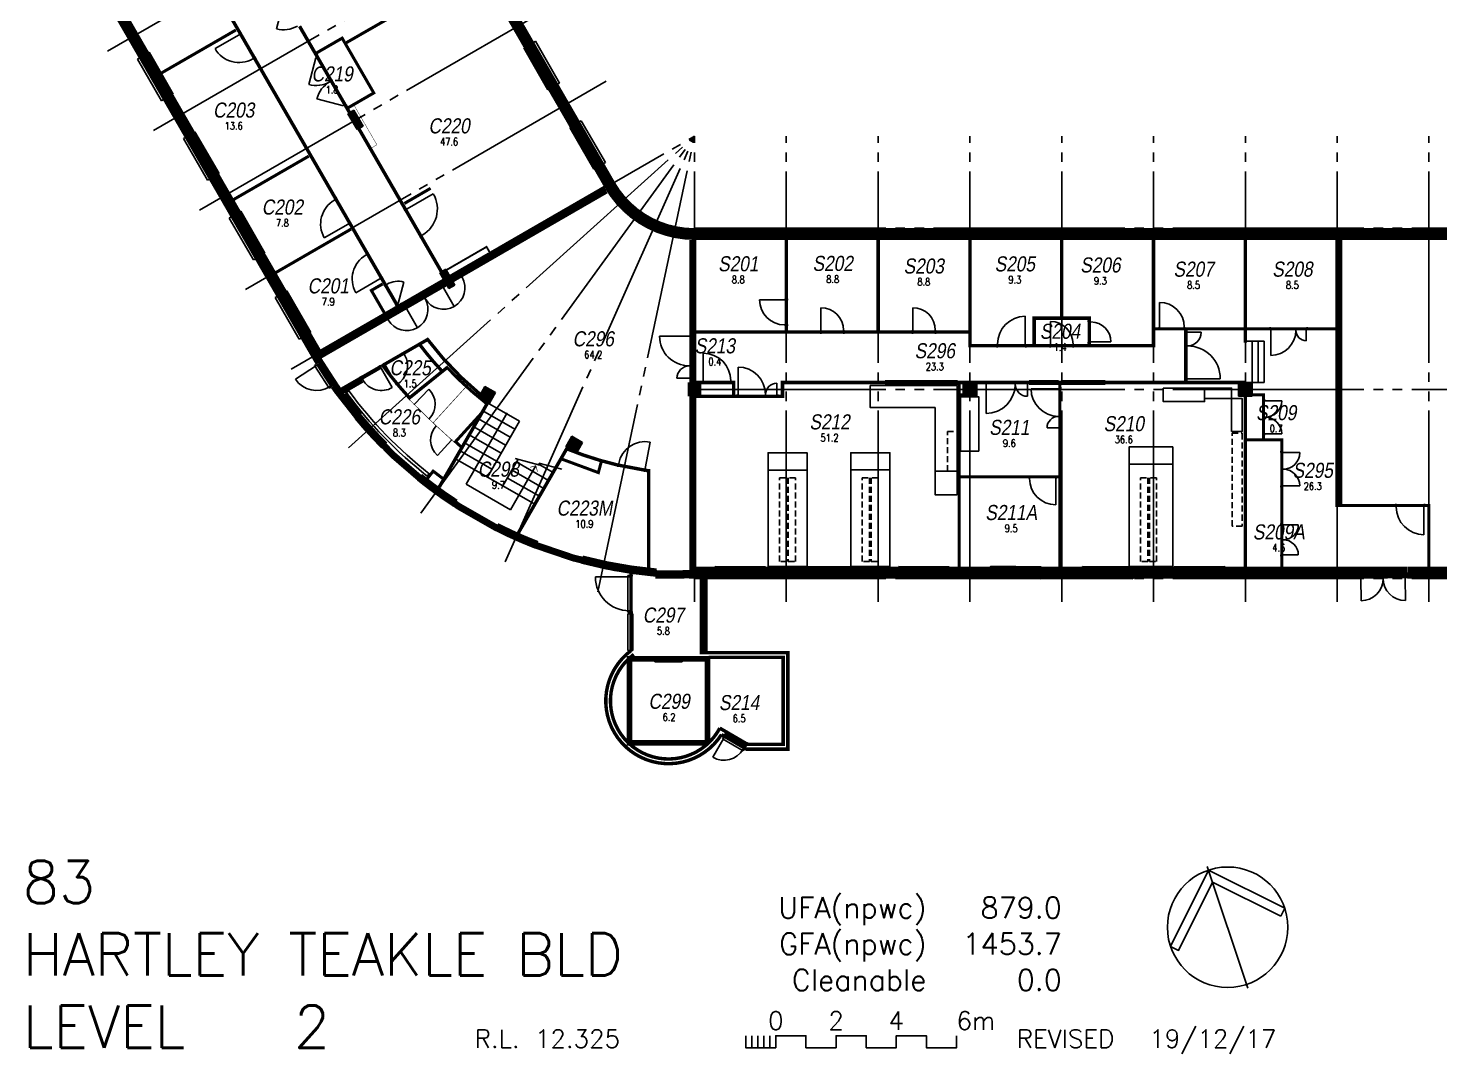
# Model space of a CAD drawing. Extents: x 22790 to 123356, y 400 to 114212.
# Drawn here: x 34180 to 81042, y 400 to 34445 of the extents above; entities that cross this region are included whole.
import ezdxf
from ezdxf.enums import TextEntityAlignment as Align

# ---------------------------------------------------------------- set-up
doc = ezdxf.new("R2010")
doc.units = 0
doc.header["$LTSCALE"] = 50
doc.header["$PDMODE"] = 1
for name, pattern in [('4PHAN', [158.75, 127, -6.35, 6.35, -6.35, 6.35, -6.35]), ('Dash', [6, 4, -2]), ('INVISIBLE', [999999, 0, -999999])]:
    doc.linetypes.add(name, pattern=pattern)
doc.layers.get('0').update_dxf_attribs({"linetype": 'CONTINUOUS'})
for name, color, linetype in [('ANNTEXT_02', 7, 'CONTINUOUS'), ('ED_02', 7, 'CONTINUOUS'), ('EW_02', 7, 'CONTINUOUS'), ('FT_02', 8, 'CONTINUOUS'), ('GRIDLINE_02', 15, '4PHAN'), ('HEADER_02', 7, 'INVISIBLE'), ('ND_02', 7, 'CONTINUOUS'), ('NS_02', 7, 'CONTINUOUS'), ('NW_02', 7, 'CONTINUOUS'), ('RI_02', 7, 'CONTINUOUS'), ('SC_02', 7, 'CONTINUOUS'), ('UF_02', 7, 'CONTINUOUS'), ('WALL_02', 7, 'CONTINUOUS'), ('WW_02', 7, 'CONTINUOUS')]:
    doc.layers.add(name, color=color, linetype=linetype)
doc.styles.add('SIMPLEX', font='ARIALN.TTF', dxfattribs={"oblique": 10})
doc.styles.get("Standard").update_dxf_attribs({"font": 'simplex'})

# ---------------------------------------------------------------- blocks, each defined once
blk = doc.blocks.new('DR1H90')
blk.add_line((-0.46, 0), (-0.46, 0.92))
blk.add_arc((-0.46, 0), 0.92, 0, 90)
at = {"flags": 1}
blk.add_attdef('SILLHT', text='', height=0.1, dxfattribs=at).set_placement((0, 0), align=Align.MIDDLE)
blk = doc.blocks.new('DRFRAME')
for p, q in [((-0.5, -0.5), (-0.5, 0.5)), ((0.5, -0.5), (0.5, 0.5))]:
    blk.add_line(p, q)
at = {"flags": 1}
blk.add_attdef('SILLHT', text='', height=0.1, dxfattribs=at).set_placement((0, 0), align=Align.MIDDLE)
blk = doc.blocks.new('SPL')
for p, q in [((1, 0.5), (0, 0.5)), ((1, -0.5), (1, 0.5)), ((0, -0.5), (1, -0.5))]:
    blk.add_line(p, q)
blk = doc.blocks.new('WNOF')
blk.add_line((-0.5, 0), (0.5, 0))
at = {"flags": 1}
blk.add_attdef('SILLHT', text='', height=0.1, dxfattribs=at).set_placement((0, 0), align=Align.MIDDLE)
blk = doc.blocks.new('WNFRAME')
for p, q in [((-0.5, -0.5), (-0.5, 0.5)), ((0.5, -0.5), (0.5, 0.5))]:
    blk.add_line(p, q)
at = {"flags": 1}
blk.add_attdef('SILLHT', text='', height=0.1, dxfattribs=at).set_placement((0, 0), align=Align.MIDDLE)
blk = doc.blocks.new('RM_SPAM')
for p in [(0, 2.5), (0, 0)]:
    blk.add_point(p)
at = {"style": 'SIMPLEX', "oblique": 10}
blk.add_attdef('RM_NUM', text='', height=2.5, dxfattribs=at).set_placement((0, 0), align=Align.CENTER)
at = {"flags": 1}
for tag, p, width in [('SITENO', (-15, 0), 0.8), ('IN_OU_CODE', (-15, -2), 0.8), ('RM_CO_CODE', (-15, -4), 0.8), ('RM_TY_CODE', (-15, -6), 0.7), ('RM_FU_CODE', (-15, -8), 0.8), ('OCC/USE', (-15, -10), 0.8)]:
    blk.add_attdef(tag, p, '', height=1.25, dxfattribs=dict(at, width=width))
at = {"width": 0.8, "flags": 1}
for tag, p in [('BL_NUM', (15, 0)), ('LEVEL', (15, -2)), ('%S/L', (15, -4)), ('STUDCAP', (15, -6))]:
    blk.add_attdef(tag, text='', height=1.25, dxfattribs=at).set_placement(p, align=Align.RIGHT)
at = {"width": 0.8}
for tag, p in [('RM_AREA', (0, -2)), ('USE', (-0.24, -4.05)), ('USE2', (-0.24, -6.05))]:
    blk.add_attdef(tag, text='', height=1.25, dxfattribs=at).set_placement(p, align=Align.CENTER)
at = {"width": 0.8, "flags": 1}
blk.add_attdef('SERVS', text='', height=1.25, dxfattribs=at).set_placement((0, -8), align=Align.CENTER)
blk = doc.blocks.new('DR2U90')
for p, q in [((-0.46, 0), (-0.46, 0.65)), ((0.46, 0), (0.46, 0.27))]:
    blk.add_line(p, q)
for centre, radius, start, end in [((-0.46, 0), 0.65, 0, 90), ((0.46, 0), 0.27, 90, 180)]:
    blk.add_arc(centre, radius, start, end)
at = {"flags": 1}
blk.add_attdef('SILLHT', text='', height=0.1, dxfattribs=at).set_placement((0, 0), align=Align.MIDDLE)
blk = doc.blocks.new('DR1H45')
blk.add_line((-0.46, 0), (0.191, 0.651))
blk.add_arc((-0.46, 0), 0.92, 0, 44.9996)
at = {"flags": 1}
blk.add_attdef('SILLHT', text='', height=0.1, dxfattribs=at).set_placement((0, 0), align=Align.MIDDLE)
blk = doc.blocks.new('DR2H45')
for p, q in [((-0.46, 0), (-0.135, 0.325)), ((0.46, 0), (0.135, 0.325))]:
    blk.add_line(p, q)
for centre, start, end in [((-0.46, 0), 359.9998, 44.9996), ((0.46, 0), 135.0004, 180.0002)]:
    blk.add_arc(centre, 0.46, start, end)
at = {"flags": 1}
blk.add_attdef('SILLHT', text='', height=0.1, dxfattribs=at).set_placement((0, 0), align=Align.MIDDLE)
blk = doc.blocks.new('DR2H90')
for p, q in [((-0.46, 0), (-0.46, 0.46)), ((0.46, 0), (0.46, 0.46))]:
    blk.add_line(p, q)
for centre, start, end in [((-0.46, 0), 359.9998, 89.9998), ((0.46, 0), 90.0002, 180.0002)]:
    blk.add_arc(centre, 0.46, start, end)
at = {"flags": 1}
blk.add_attdef('SILLHT', text='', height=0.1, dxfattribs=at).set_placement((0, 0), align=Align.MIDDLE)
blk = doc.blocks.new('C-S')
for p, q in [((0.5, 0.5), (-0.5, 0.5)), ((-0.5, 0.5), (-0.5, -0.5)), ((0.5, -0.5), (0.5, 0.5)), ((-0.5, -0.5), (0.5, -0.5))]:
    blk.add_line(p, q)
at = {"const_width": 1}
blk.add_lwpolyline([(-0.5, 0), (0.5, 0)], dxfattribs=at)
blk = doc.blocks.new('ABTITLE')
for p, q in [((291, 3), (291, 5)), ((292, 3), (292, 5)), ((293, 3), (293, 5)), ((294, 3), (294, 5))]:
    blk.add_line(p, q)
blk.add_lwpolyline([(290, 5), (290, 3), (295, 3), (295, 5), (300, 5), (300, 3), (305, 3), (305, 5), (310, 5), (310, 3), (315, 3), (315, 5), (320, 5), (320, 3), (325, 3), (325, 5)])
blk.add_point((370, 23))
at = {"color": 2}
for s, p in [('UFA(npwc)', (320, 24.5)), ('GFA(npwc)', (320, 18.5)), ('Cleanable', (320, 12.5))]:
    blk.add_text(s, height=3.5, dxfattribs=at).set_placement(p, align=Align.RIGHT)
at = {"color": 4}
blk.add_text('LEVEL', height=7, dxfattribs=at).set_placement((170, 3))
at = {"color": 2}
for s, p in [('0', (295, 6)), ('2', (305, 6)), ('4', (315, 6))]:
    blk.add_text(s, height=3, dxfattribs=at).set_placement(p, align=Align.CENTER)
for s, p in [('6m', (325, 6)), ('R.L.', (245, 3)), ('REVISED', (335, 3))]:
    blk.add_text(s, height=3, dxfattribs=at).set_placement(p)
at = {"color": 4}
for tag, p in [('BLDNO', (170, 27)), ('BUILDING', (170, 15)), ('LEVEL', (215, 3))]:
    blk.add_attdef(tag, p, '', height=7, dxfattribs=at)
at = {"color": 2}
for tag, p in [('UFA', (342.49, 24.5)), ('GFA', (342.49, 18.5)), ('CFA', (342.49, 12.5))]:
    blk.add_attdef(tag, text='', height=3.5, dxfattribs=at).set_placement(p, align=Align.RIGHT)
for tag, p in [('RL', (255, 3)), ('REVDATE', (357, 3))]:
    blk.add_attdef(tag, p, '', height=3, dxfattribs=at)
blk = doc.blocks.new('N-PT')
at = {"color": 1}
blk.add_lwpolyline([(8.94, -1.06), (0, 7.88), (-8.94, -1.06), (-10, 0), (0, 10), (10, 0)], close=True, dxfattribs=at)
blk.add_lwpolyline([(0, 10.64), (0, -10.64)])
blk.add_circle((0, 0), 10)
blk = doc.blocks.new('TXTARR2')
blk.add_line((-1, 0), (0, 0))
at = {"const_width": 0.1}
blk.add_lwpolyline([(-0.71, 0.71), (0, 0), (-0.71, -0.71)], dxfattribs=at)

msp = doc.modelspace()

# ---------------------------------------------------------------- linework, layer by layer
at = {"layer": 'ANNTEXT_02', "color": 0}
for p, q in [((48719, 19308), (50081, 21680)), ((50934, 19748), (50194, 18460)), ((50194, 18460), (48719, 19308))]:
    msp.add_line(p, q, dxfattribs=at)
at = {"layer": 'EW_02'}
for points, const_width in [([(50080, 35142), (50804, 33888)], 394), ([(37298, 34802), (38022, 33548)], 394), ([(38822, 32162), (39546, 30908)], 394), ([(51604, 32502), (52328, 31249)], 394), ([(53128, 29863), (53490, 29236)], 394), ([(40346, 29522), (41070, 28268)], 394), ([(56300, 27613), (81408, 27613)], 394), ([(77693, 27613), (77693, 18552)], 229), ([(41870, 26883), (42594, 25629)], 394), ([(43394, 24243), (43756, 23616)], 394), ([(54192, 16279), (54192, 16359)], 114), ([(56300, 16374), (56986, 16374)], 394), ([(56603, 13656), (56603, 16374)], 270), ([(58662, 16374), (60034, 16374)], 394), ([(61710, 16374), (63082, 16374)], 394), ([(64758, 16374), (66130, 16374)], 394), ([(67806, 16374), (69178, 16374)], 394), ([(70854, 16374), (72226, 16374)], 394), ([(73902, 16374), (78360, 16374)], 394), ([(79960, 16374), (81408, 16374)], 394), ([(54192, 15006), (54192, 15056)], 114)]:
    msp.add_lwpolyline(points, dxfattribs=dict(at, const_width=const_width))
for points, const_width in [([(53490, 29236, 0.267949), (56300, 27613, 0.267949)], 394), ([(43707, 23588, 0.004713), (43846, 23351, 0.004713)], 279), ([(44334, 22595, 0.003824), (44462, 22413)], 279), ([(44441, 22399, 0.219397), (55031, 16347)], 229), ([(45112, 21569, 0.022703), (46000, 20593)], 279), ([(47168, 19542, 0.025344), (48360, 18676, 0.025344)], 279), ([(49720, 17891, 0.025344), (51066, 17291, 0.025344)], 279), ([(52560, 16806, 0.043292), (55036, 16372, 0.065121)], 279), ([(55931, 16321, 0.003396), (56128, 16318, 0.065121)], 279), ([(55931, 16296, 0.003393), (56128, 16292, 0.267949)], 229), ([(56127, 16318, 0.002968), (56300, 16317, 0.065121)], 279), ([(56127, 16292, 0.002963), (56300, 16291, 0.267949)], 229)]:
    msp.add_lwpolyline(points, format="xyb", dxfattribs=dict(at, const_width=const_width))
for points in [[(57280, 10947, 114, 114, 0), (57195, 10997, 114, 114, -1.201253), (54192, 13783, 114, 114, 0)], [(57971, 10544, 114, 114, 0), (58024, 10513, 114, 114, 0), (59399, 10513, 114, 114, 0), (59399, 13713, 114, 114, 0), (56468, 13713, 114, 114, 0)]]:
    msp.add_lwpolyline(points, format="xyseb", dxfattribs=at)
at = {"layer": 'FT_02'}
msp.add_line((64285, 19739), (65017, 19739), dxfattribs=at)
for points in [[(62135, 22584), (65017, 22584), (65017, 18957), (64285, 18957), (64285, 21852), (62135, 21852)], [(71863, 22499), (73233, 22499), (73233, 22049), (71863, 22049)], [(73233, 22149), (74133, 22149), (74133, 22499), (73233, 22499)], [(65135, 20410), (65735, 20410), (65735, 22209), (65135, 22209)], [(74133, 22149), (74483, 22149), (74483, 21059), (74133, 21059)], [(58740, 19775), (60040, 19775), (60040, 20350), (58740, 20350)], [(61485, 19780), (62785, 19780), (62785, 20355), (61485, 20355)], [(72176, 19970), (70726, 19970), (70726, 20545), (72176, 20545)], [(58740, 19775), (60040, 19775), (60040, 16571), (58740, 16571)], [(61485, 19780), (62785, 19780), (62785, 16571), (61485, 16571)], [(72176, 19970), (70726, 19970), (70726, 16571), (72176, 16571)]]:
    msp.add_lwpolyline(points, close=True, dxfattribs=at)
at = {"layer": 'FT_02', "linetype": 'Dash'}
for points in [[(65017, 19741), (64699, 19741), (64699, 21060), (65017, 21060)], [(74147, 20997), (74483, 20997), (74483, 17917), (74147, 17917)], [(59125, 19525), (59365, 19525), (59365, 16737), (59125, 16737)], [(59415, 16737), (59655, 16737), (59655, 19525), (59415, 19525)], [(61870, 19525), (62110, 19525), (62110, 16737), (61870, 16737)], [(62160, 16737), (62400, 16737), (62400, 19525), (62160, 19525)], [(71111, 19525), (71351, 19525), (71351, 16737), (71111, 16737)], [(71401, 16737), (71641, 16737), (71641, 19525), (71401, 19525)]]:
    msp.add_lwpolyline(points, close=True, dxfattribs=at)
at = {"layer": 'GRIDLINE_02'}
for p, q in [((36817, 33688), (48796, 40604)), ((38341, 31048), (50320, 37964)), ((39865, 28408), (51844, 35325)), ((41389, 25769), (53368, 32685)), ((42913, 23129), (56300, 30858)), ((44812, 20515), (56300, 30858)), ((47214, 18352), (56300, 30858)), ((50013, 16736), (56300, 30858)), ((53086, 15738), (56300, 30858)), ((56300, 15400), (56300, 30858)), ((59348, 15400), (59348, 30858)), ((62396, 15400), (62396, 30858)), ((65444, 15400), (65444, 30858)), ((68492, 15400), (68492, 30858)), ((71540, 15400), (71540, 30858)), ((74588, 15400), (74588, 30858)), ((77636, 15400), (77636, 30858)), ((80684, 15400), (80684, 30858)), ((56300, 27810), (121596, 27810)), ((56300, 22457), (121596, 22457)), ((56300, 16177), (121596, 16177))]:
    msp.add_line(p, q, dxfattribs=at)
at = {"layer": 'HEADER_02'}
for points, const_width, elevation in [([(41708, 33424), (41208, 34290)], 114, 2100), ([(38822, 32162), (38022, 33548)], 394, 2134), ([(51604, 32502), (50804, 33888)], 394, 2134), ([(43739, 33560), (44741, 31829)], 114, 2100), ([(53128, 29863), (52328, 31249)], 394, 2134), ([(40346, 29522), (39546, 30908)], 394, 2134), ([(44876, 27937), (44376, 28804)], 114, 2100), ([(41870, 26883), (41070, 28268)], 394, 2134), ([(46689, 28456), (47234, 27512)], 114, 2100), ([(45926, 26119), (45426, 26985)], 114, 2100), ([(43394, 24243), (42594, 25629)], 394, 2134), ([(46426, 25253), (46026, 25946)], 114, 2100), ([(46621, 25204), (47955, 25974)], 279, 2134), ([(59348, 25462), (59348, 24562)], 114, 2100), ([(56243, 24286), (56243, 22762)], 229, 2100), ([(60466, 24362), (61278, 24362)], 114, 2100), ([(63514, 24362), (64326, 24362)], 114, 2100), ([(69406, 24002), (69406, 24722)], 114, 2134), ([(72597, 24467), (71697, 24467)], 100, 2100), ([(72612, 24417), (72612, 22743)], 114, 2100), ([(75383, 24467), (76663, 24467)], 100, 2100), ([(67320, 23905), (66320, 23905)], 114, 2100), ([(68086, 23905), (68898, 23905)], 114, 2100), ([(44334, 22595), (43846, 23351)], 279, 2100), ([(46676, 23672), (45989, 23276)], 110, 2159), ([(45224, 22821), (45899, 23210)], 135, 2159), ([(56550, 22686), (57543, 22686)], 114, 2100), ([(62635, 22686), (65035, 22686)], 114, 1800), ([(65920, 22686), (67413, 22686)], 114, 2125), ([(68383, 22686), (67413, 22686)], 114, 2100), ([(68433, 21127), (68433, 22527)], 100, 2100), ([(69933, 22686), (68483, 22686)], 114, 1800), ([(45219, 21655), (44714, 22301)], 100, 2159), ([(57690, 22229), (59090, 22229)], 114, 2100), ([(75195, 20929), (75195, 22129)], 100, 2100), ([(46972, 21981), (47506, 21455)], 20, 2159), ([(47702, 21269), (48256, 20763)], 20, 2159), ([(75795, 19207), (75795, 20404)], 100, 2100), ([(54690, 19767), (53737, 19948)], 114, 2100), ([(68333, 19548), (67383, 19548)], 100, 2100), ([(80558, 18602), (79558, 18602)], 100, 2100), ([(75795, 18007), (75795, 16918)], 100, 2100), ([(55931, 16314), (55031, 16314)], 279, 2100), ([(58662, 16373), (56986, 16375)], 394, 2743), ([(61710, 16372), (60034, 16375)], 394, 2743), ([(64758, 16373), (63082, 16375)], 394, 2743), ([(67806, 16363), (66130, 16385)], 394, 2743), ([(70854, 16364), (69178, 16384)], 394, 2743), ([(73902, 16376), (72226, 16371)], 394, 2743), ([(78360, 16370), (79960, 16378)], 394, 2134), ([(54192, 13783), (54192, 16279)], 114, 2700), ([(55886, 13508), (54986, 13508)], 190, 2100), ([(57320, 11014), (58011, 10611)], 270, 2100)]:
    msp.add_lwpolyline(points, dxfattribs=dict(at, const_width=const_width, elevation=elevation))
for points, const_width in [([(38822, 32162), (38022, 33548)], 394), ([(51604, 32502), (50804, 33888)], 394), ([(53128, 29863), (52328, 31249)], 394), ([(40346, 29522), (39546, 30908)], 394), ([(41870, 26883), (41070, 28268)], 394), ([(43394, 24243), (42594, 25629)], 394), ([(62635, 22686), (65035, 22686)], 114), ([(69933, 22686), (68483, 22686)], 114), ([(45219, 21655), (44714, 22301)], 100), ([(58662, 16373), (56986, 16375)], 394), ([(61710, 16372), (60034, 16375)], 394), ([(64758, 16373), (63082, 16375)], 394), ([(67806, 16363), (66130, 16385)], 394), ([(70854, 16364), (69178, 16384)], 394), ([(73902, 16376), (72226, 16371)], 394)]:
    msp.add_lwpolyline(points, dxfattribs=dict(at, const_width=const_width))
at = {"layer": 'ND_02'}
for centre, start, end in [((47971, 25822), 299.9996, 29.9996), ((46744, 25114), 210.0004, 300.0004)]:
    msp.add_arc(centre, 708, start, end, dxfattribs=at)
at = {"layer": 'NS_02', "const_width": 20}
for points in [[(47628, 21350), (48690, 22515)], [(46972, 21981), (46843, 22107)], [(47702, 21269), (47506, 21455)], [(48301, 20723), (48256, 20763)]]:
    msp.add_lwpolyline(points, dxfattribs=at)
at = {"layer": 'NW_02'}
for points, const_width in [([(37504, 40706), (41208, 34290)], 114), ([(44746, 33968), (49091, 36461)], 100), ([(41073, 34385), (38304, 32787)], 100), ([(43739, 33560), (43188, 34512)], 114), ([(43714, 33603), (44602, 34116), (45652, 32297), (44766, 31785)], 100), ([(41708, 33424), (44376, 28804)], 114), ([(44851, 31639), (44741, 31829)], 114), ([(45590, 30479), (45756, 30575), (45009, 31868)], 13), ([(45156, 31111), (46689, 28456)], 114), ([(40949, 28730), (43494, 30199)], 100), ([(46668, 28628), (47538, 29131)], 100), ([(53348, 29088), (47955, 25974)], 279), ([(42349, 26305), (44894, 27775)], 100), ([(44876, 27937), (45426, 26985)], 114), ([(59348, 27613), (59348, 25462)], 114), ([(62396, 27613), (62396, 24362)], 114), ([(68492, 27613), (68492, 24819)], 114), ([(71540, 27613), (71540, 23848)], 114), ([(74588, 27613), (74588, 24007)], 114), ([(47234, 27512), (48051, 26096)], 114), ([(47971, 26365), (49396, 27188), (49491, 27023)], 63), ([(56243, 27417), (56243, 24286)], 229), ([(45997, 25005), (45572, 25741), (45944, 25956)], 100), ([(45926, 26119), (46026, 25946)], 114), ([(46621, 25204), (43856, 23608)], 279), ([(46426, 25253), (46467, 25181)], 114), ([(67578, 23962), (67578, 24819), (69406, 24819), (69406, 24722)], 114), ([(56243, 24362), (60466, 24362)], 114), ([(59348, 24562), (59348, 24362)], 114), ([(61278, 24362), (63514, 24362)], 114), ([(64326, 24362), (65444, 24362)], 114), ([(71597, 24467), (71697, 24467)], 100), ([(72597, 24467), (74531, 24467)], 100), ([(74645, 24467), (75383, 24467)], 100), ([(76663, 24467), (77579, 24467)], 100), ([(46676, 23672), (47480, 24136)], 110), ([(68898, 23905), (71540, 23905)], 114), ([(69406, 24002), (69406, 23905)], 114), ([(48123, 23210), (46794, 22138)], 110), ([(45247, 22780), (44484, 22340)], 230), ([(56243, 22762), (56243, 16406)], 229), ([(56300, 22686), (56550, 22686)], 114), ([(57600, 22286), (57600, 22743)], 114), ([(59090, 22229), (59220, 22229), (59220, 22686), (62635, 22686)], 114), ([(65035, 22686), (65920, 22686)], 114), ([(65085, 16571), (65085, 22629)], 100), ([(68383, 22686), (68483, 22686)], 114), ([(68433, 22527), (68433, 22629)], 100), ([(69933, 22686), (74588, 22686)], 114), ([(74588, 22686), (74588, 16183)], 114), ([(47826, 19214), (49442, 22028)], 114), ([(56357, 22229), (57690, 22229)], 114), ([(65215, 22279), (65135, 22279)], 100), ([(74817, 22279), (75195, 22279), (75195, 22129)], 100), ([(48543, 20556), (48365, 20719), (49217, 21654)], 100), ([(68433, 16571), (68433, 21127)], 100), ([(74645, 20779), (75795, 20779), (75795, 20404)], 100), ([(75195, 20929), (75195, 20828)], 100), ([(50455, 17696), (52075, 20516)], 114), ([(51912, 20135), (53108, 19693), (53217, 20098)], 100), ([(47975, 19474), (47623, 19742), (47439, 19504)], 100), ([(54776, 19810), (54776, 16397)], 114), ([(67383, 19548), (65135, 19548)], 100), ([(68383, 19548), (68333, 19548)], 100), ([(75795, 19207), (75795, 18007)], 100), ([(79558, 18602), (77807, 18602)], 100), ([(80684, 16573), (80684, 18602), (80558, 18602)], 100), ([(75795, 16918), (75795, 16569)], 100), ([(56731, 10718), (54141, 10718), (54141, 13508), (54986, 13508)], 190), ([(55886, 13508), (56731, 13508), (56731, 10718)], 190), ([(58050, 10678), (58066, 10669), (59243, 10669), (59243, 13557), (56770, 13557)], 114)]:
    msp.add_lwpolyline(points, dxfattribs=dict(at, const_width=const_width))
for points in [[(65444, 27613, 114, 114, 0), (65444, 23905, 114, 114, 0), (66320, 23905, 114, 114, 0)], [(67320, 23905, 114, 114, 0), (68086, 23905, 0, 0, 0)], [(57359, 11082, 114, 114, 0), (57139, 11210, 114, 114, -1.25001), (54285, 13658, 114, 114, 0)], [(58050, 10678, 114, 114, 0), (58066, 10669, 114, 114, 0), (59243, 10669, 114, 114, 0), (59243, 13557, 114, 114, 0), (56770, 13557, 114, 114, 0)]]:
    msp.add_lwpolyline(points, format="xyseb", dxfattribs=at)
for points, const_width in [([(47168, 23955, 0.024671), (47892, 23089, 0.023302)], 110), ([(47409, 24150, 0.058389), (49201, 22277, 0.056721)], 110), ([(46837, 22172, -0.028202), (45917, 23291)], 110), ([(48122, 23143, 0.037633), (49371, 22005, 0.037633)], 100), ([(52057, 20485, 0.039143), (53737, 19948, 0.039143)], 114), ([(54690, 19767, 0.001917), (54776, 19755)], 114)]:
    msp.add_lwpolyline(points, format="xyb", dxfattribs=dict(at, const_width=const_width))
msp.add_lwpolyline([(47492, 19653, -0.067592), (44822, 22408), (44742, 22349, 0.067592), (47430, 19575)], format="xyb", close=True, dxfattribs=at)
at = {"layer": 'SC_02'}
for p, q in [((74645, 24056), (75217, 24056)), ((74817, 22686), (74817, 24056)), ((75017, 22686), (75017, 24056)), ((75217, 24056), (75217, 22686)), ((75217, 22686), (74588, 22686))]:
    msp.add_line(p, q, dxfattribs=at)
at = {"layer": 'UF_02'}
for p, q in [((49277, 21740), (50334, 21133)), ((49428, 22004), (50486, 21397)), ((48973, 21211), (50030, 20604)), ((49125, 21476), (50182, 20868)), ((50486, 21397), (49423, 19547)), ((48669, 20683), (49727, 20075)), ((48821, 20947), (49878, 20340)), ((48366, 20154), (49423, 19547)), ((48517, 20418), (49575, 19811)), ((50351, 20164), (51167, 19945)), ((50451, 20137), (49941, 19249)), ((50245, 19778), (51302, 19170)), ((50397, 20042), (51454, 19435)), ((51134, 20007), (51167, 19945)), ((51134, 20007), (51892, 19803)), ((51162, 19954), (51606, 19699)), ((49423, 19547), (49941, 19249)), ((49941, 19249), (50998, 18642)), ((50093, 19513), (51150, 18906)), ((54986, 13413), (55886, 13413))]:
    msp.add_line(p, q, dxfattribs=at)
at = {"layer": 'WALL_02'}
msp.add_line((56186, 24419), (56186, 24305), dxfattribs=at)

# ---------------------------------------------------------------- block references
at = {"layer": 'ANNTEXT_02', "color": 0, "xscale": 200, "yscale": 200, "zscale": 200, "rotation": 60.12741743025659}
msp.add_blockref('TXTARR2', (51033, 19922), dxfattribs=at)
at = {"layer": 'ANNTEXT_02', "xscale": 200, "yscale": 200, "zscale": 200, "rotation": 18.50999999999999}
msp.add_blockref('N-PT', (74000, 4600), dxfattribs=at)
at = {"layer": 'ANNTEXT_02', "xscale": 200, "yscale": 200, "zscale": 200}
msp.add_blockref('ABTITLE', (0, 0), dxfattribs=at).add_auto_attribs({'BLDNO': '83', 'BUILDING': 'HARTLEY TEAKLE BLD', 'LEVEL': '2', 'RL': '12.325', 'UFA': '879.0', 'GFA': '1453.7', 'CFA': '0.0', 'REVDATE': '19/12/17'})
at = {"layer": 'ED_02'}
for name, p, xscale, yscale, zscale, rotation in [('DR1H90', (43973, 22898), -899.9999999999966, 899.9999999999966, 2075, 122.8512533890578), ('SPL', (43973, 22898), 50.00000000000001, 899.9999999999966, 50.00000000000001, 212.8534586054585), ('DRFRAME', (44090, 22973), 849.9999999999966, 279.4, 2075, 122.853459), ('DR1H90', (54135, 15667), -1222.898957625464, 1222.898957625464, 2700, 90), ('SPL', (54135, 15667), 50, -1222.898957625464, 1222.898957625464, 180), ('DRFRAME', (54192, 15667), 1222.898957625464, 114, 2700, 270), ('DR2H90', (79161, 16177), 1600.199879664963, 1600.199879664963, 2133.599839553284, 180.2773129999999), ('DR1H90', (57597, 10696), -800, 800, 2100, 149.736997), ('SPL', (57597, 10696), 50, -800, 800, 239.7369972697269), ('DRFRAME', (57665, 10813), 800, 270, 2100, 329.736997)]:
    msp.add_blockref(name, p, dxfattribs=dict(at, xscale=xscale, yscale=yscale, zscale=zscale, rotation=rotation))
at = {"layer": 'ED_02', "xscale": 900, "yscale": 279.3999999999999, "zscale": 2100}
msp.add_blockref('DRFRAME', (55481, 16314), dxfattribs=at)
at = {"layer": 'ND_02'}
for name, p, xscale, yscale, zscale, rotation in [('DR1H45', (42889, 34917), -999.9999999999999, 1000, 2075, 120.053113), ('DR1H90', (41409, 33829), -999.9999999999999, 1000, 2075, 120), ('DRFRAME', (41458, 33857), 950.0000000000001, 114.2999914046402, 2075, 300.0000000000001), ('DR2H45', (44191, 32666), 2000.1, 2000.1, 2075, 120.053113), ('DRFRAME', (44240, 32694), 1950.1, 114.2999914046402, 2075, 120.053113), ('DR1H90', (44577, 28342), 1000.1, 1000.1, 2075, 120), ('DRFRAME', (44626, 28370), 950.1, 114.2999914046402, 2075, 300.0000000000001), ('DR1H90', (47011, 28012), 1090.010703127456, 1090.010703127456, 2075, 300.000524), ('DRFRAME', (46961, 27984), 1040.010703127456, 114.2999914046402, 2075, 300.000524), ('DR1H90', (45627, 26523), 999.9999999999999, 999.9999999999999, 2075, 120), ('DRFRAME', (45676, 26552), 950.0000000000001, 114.2999914046402, 2075, 300.0000000000001), ('DRFRAME', (46226, 25599), 750, 114.2999914046402, 2075, 300.0000000000001), ('DR1H45', (46276, 25628), -800.0000000000001, 800, 2075, 300.0000000000001), ('DRFRAME', (47288, 25589), 1540, 279.399978989121, 2133.999999999999, 29.99999999999999), ('DR2H90', (47358, 25468), 1540, 1540, 2133.999999999999, 210), ('DR1H90', (59291, 25012), -900, 900, 2075, 90), ('DRFRAME', (59348, 25012), 850, 114.2999914046401, 2075, 90), ('DR1H90', (60872, 24419), 812.7947297393114, 812.7947297393114, 2075, 359.9999990000001), ('DR1H90', (63920, 24419), 812.7399706599248, 812.7399706599248, 2075, 359.9999990000001), ('DRFRAME', (60872, 24362), 762.7947297393114, 114.2999914046402, 2075, 359.9999990000001), ('DRFRAME', (63920, 24362), 762.7399706599249, 114.2999914046402, 2075, 359.9999990000001), ('DR1H90', (68492, 23962), 812.7961978914682, 812.7961978914682, 2075, 359.9999990000001), ('DRFRAME', (69406, 24362), 720, 114, 2133.999999999999, 90), ('DR1H90', (69463, 24362), -720, 720, 2133.999999999999, 270), ('DRFRAME', (72612, 23580), 1623.599641843568, 114.2999914046402, 2075, 270), ('DRFRAME', (76023, 24467), 1230, 100, 2075, 180), ('DR2U90', (76023, 24417), -1280, 1280, 2075, 180), ('DR2U90', (56129, 23524), -1523.976563187221, 1523.976563187221, 2075, 90), ('DRFRAME', (56243, 23524), 1473.976563187221, 228.5999828092804, 2075, 270), ('DRFRAME', (66820, 23905), 950, 114.2999914046402, 2075, 180), ('DRFRAME', (68492, 23905), 762.7961978914684, 114.2999914046402, 2075, 359.9999990000001), ('DR2U90', (72669, 23580), -1673.599641843568, 1673.599641843568, 2075, 270), ('DRFRAME', (46332, 23474), 742.4999999999999, 110, 2133.6, 29.95309899999999), ('DR1H90', (46360, 23426), -792.4999999999999, 792.4999999999999, 2133.6, 209.953099), ('DRFRAME', (45562, 23015), 729.9999999999999, 135, 2133.6, 209.953097), ('DR1H90', (45595, 22957), 779.9999999999999, 779.9999999999999, 2133.6, 209.953097), ('DRFRAME', (66666, 22686, 25), -1442.699765419092, 114.2999914046402, 2075, 180), ('DR2U90', (66666, 22629, 25), -1492.699765419092, 1492.699765419092, 2075, 180), ('DRFRAME', (68433, 21827), -1349.999999999974, 100, 2075, 270), ('DR1H90', (47246, 21725), 750.1669331467959, 750.1669331467959, 2133.6, 315.477236334599), ('DR2U90', (68383, 21827), -1399.999999999974, 1399.999999999974, 2075, 90), ('DRFRAME', (75195, 21529), 1150, 100, 2075, 270), ('DR2H90', (75245, 21529), -1200, 1200, 2075, 270), ('DRFRAME', (47239, 21718), 700.1669331467959, 20, 2133.6, 315.477237), ('DR1H90', (47973, 21008), 749.8294054235116, 749.8294054235116, 2133.6, 137.632082), ('DRFRAME', (47979, 21016), 699.8294054235116, 20, 2133.6, 317.632082), ('DR1H90', (54224, 19914), -970.3284576761142, 970.3284576761143, 2075, 349.233044), ('DRFRAME', (75795, 19805), 1146.299999999999, 100, 2075, 270), ('DR2H90', (75845, 19805), 1196.299999999999, 1196.299999999999, 2075, 270), ('DRFRAME', (54214, 19857), 920.3284576761142, 114.2999914046402, 2075, 169.233044), ('DRFRAME', (67858, 19548), 899.9999999999707, 100, 2075, 180), ('DR1H90', (67858, 19498), 949.9999999999707, 949.9999999999707, 2075, 180), ('DR1H90', (80058, 18552), 1000, 1000, 2075, 180), ('DRFRAME', (75795, 17463), 1039.2, 100, 2075, 90), ('DR2H90', (75845, 17463), 1089.2, 1089.2, 2075, 270)]:
    msp.add_blockref(name, p, dxfattribs=dict(at, xscale=xscale, yscale=yscale, zscale=zscale, rotation=rotation))
for name, p, xscale, yscale, zscale in [('DR1H90', (72147, 24517), 900, 900, 2075), ('DR1H90', (66820, 23962), -1000, 1000, 2075), ('DRFRAME', (72147, 24467), 850, 100, 2075), ('DR1H90', (57046, 22743), 992.849999999984, 992.849999999984, 2075), ('DR2U90', (58390, 22286), 1400, 1400, 2075), ('DRFRAME', (57046, 22686), 942.849999999984, 114.2999914046402, 2075), ('DRFRAME', (58390, 22229), 1350, 114.2999914046402, 2075), ('DRFRAME', (80058, 18602), 950, 100, 2075), ('DRFRAME', (55436, 13508), 900, 190, 2100)]:
    msp.add_blockref(name, p, dxfattribs=dict(at, xscale=xscale, yscale=yscale, zscale=zscale))
at = {"layer": 'NW_02', "zscale": 3111.499766015206}
for p, xscale, yscale, rotation in [((45047, 31400), -228.5999828092804, 609.599954158081, 210), ((48095, 26121), -228.5999828092804, 609.599954158081, 210), ((49417, 22277), 406.3999694387209, 406.3999694387209, 330.1274180000001), ((56300, 22457), 457.1999656185609, 342.8999742139206, 270), ((65444, 22457), 457.1999656185609, 457.1999656185609, 270), ((74588, 22457), 457.1999656185609, 457.1999656185609, 270), ((52303, 20620), 406.3999694387209, 406.3999694387209, 330.1274180000001)]:
    msp.add_blockref('C-S', p, dxfattribs=dict(at, xscale=xscale, yscale=yscale, rotation=rotation))
at = {"layer": 'RI_02', "xscale": 200, "yscale": 200, "zscale": 200}
for p, values in [((44269, 32678), {'RM_NUM': 'C219', 'RM_AREA': '1.8'}), ((41001, 31478), {'RM_NUM': 'C203', 'RM_AREA': '13.6'}), ((48152, 30954), {'RM_NUM': 'C220', 'RM_AREA': '47.6'}), ((42617, 28258), {'RM_NUM': 'C202', 'RM_AREA': '7.8'}), ((57753, 26376), {'RM_NUM': 'S201', 'RM_AREA': '8.8'}), ((60888, 26388), {'RM_NUM': 'S202', 'RM_AREA': '8.8'}), ((63911, 26301), {'RM_NUM': 'S203', 'RM_AREA': '8.8'}), ((66934, 26372), {'RM_NUM': 'S205', 'RM_AREA': '9.3'}), ((69775, 26336), {'RM_NUM': 'S206', 'RM_AREA': '9.3'}), ((72869, 26197), {'RM_NUM': 'S207', 'RM_AREA': '8.5'}), ((76150, 26197), {'RM_NUM': 'S208', 'RM_AREA': '8.5'}), ((44141, 25642), {'RM_NUM': 'C201', 'RM_AREA': '7.9'}), ((52938, 23885), {'RM_NUM': 'C296', 'RM_AREA': '64.2'}), ((68437, 24135), {'RM_NUM': 'S204', 'RM_AREA': '1.4'}), ((56976, 23652), {'RM_NUM': 'S213', 'RM_AREA': '0.4'}), ((64277, 23488), {'RM_NUM': 'S296', 'RM_AREA': '23.3'}), ((46860, 22923), {'RM_NUM': 'C225', 'RM_AREA': '1.5'}), ((46501, 21294), {'RM_NUM': 'C226', 'RM_AREA': '8.3'}), ((60784, 21127), {'RM_NUM': 'S212', 'RM_AREA': '51.2'}), ((70552, 21067), {'RM_NUM': 'S210', 'RM_AREA': '36.6'}), ((75611, 21433), {'RM_NUM': 'S209', 'RM_AREA': '0.7'}), ((66752, 20945), {'RM_NUM': 'S211', 'RM_AREA': '9.6'}), ((49790, 19558), {'RM_NUM': 'C298', 'RM_AREA': '9.7'}), ((76825, 19518), {'RM_NUM': 'S295', 'RM_AREA': '26.3'}), ((52645, 18264), {'RM_NUM': 'C223M', 'RM_AREA': '10.9'}), ((66813, 18118), {'RM_NUM': 'S211A', 'RM_AREA': '9.5'}), ((75697, 17474), {'RM_NUM': 'S209A', 'RM_AREA': '4.6'}), ((55267, 14713), {'RM_NUM': 'C297', 'RM_AREA': '5.8'}), ((55456, 11851), {'RM_NUM': 'C299', 'RM_AREA': '6.2'}), ((57781, 11808), {'RM_NUM': 'S214', 'RM_AREA': '6.5'})]:
    msp.add_blockref('RM_SPAM', p, dxfattribs=at).add_auto_attribs(values)
at = {"layer": 'WW_02'}
for name, p, xscale, yscale, zscale, rotation in [('WNFRAME', (51204, 33195, 457), -1600.2, 393.6999999999999, 1676.4, 300.0000000000001), ('SPL', (51077, 33122, 457), 50.00000000000001, -1600.2, -1600.2, 210), ('WNOF', (51204, 33195, 457), -1600.2, 393.6999999999999, 1676.4, 120), ('SPL', (51374, 33294, 457), 50.8, -1600.2, 1600.2, 29.99999999999999), ('SPL', (38252, 32756, 457), 50.8, 1600.2, 1600.2, 210), ('WNFRAME', (38422, 32855, 457), 1600.2, 393.6999999999999, 1676.4, 120), ('WNOF', (38422, 32855, 457), 1600.2, 393.6999999999999, 1676.4, 300.0000000000001), ('SPL', (38549, 32928, 457), 50, 1600.2, 1600.2, 29.99999999999999), ('WNFRAME', (39946, 30215, 457), 1600.2, 393.6999999999999, 1676.4, 120), ('SPL', (40073, 30289, 457), 50, 1600.2, 1600.2, 29.99999999999999), ('WNFRAME', (52728, 30556, 457), -1600.2, 393.6999999999999, 1676.4, 300.0000000000001), ('SPL', (52601, 30482, 457), 50.00000000000001, -1600.2, -1600.2, 210), ('WNOF', (52728, 30556, 457), -1600.2, 393.6999999999999, 1676.4, 120), ('SPL', (52898, 30654, 457), 50.8, -1600.2, 1600.2, 29.99999999999999), ('SPL', (39776, 30117, 457), 50.8, 1600.2, 1600.2, 210), ('WNOF', (39946, 30215, 457), 1600.2, 393.6999999999999, 1676.4, 300.0000000000001), ('SPL', (41300, 27477, 457), 50.8, 1600.2, 1600.2, 210), ('WNFRAME', (41470, 27576, 457), 1600.2, 393.6999999999999, 1676.4, 120), ('WNOF', (41470, 27576, 457), 1600.2, 393.6999999999999, 1676.4, 300.0000000000001), ('SPL', (41597, 27649, 457), 50, 1600.2, 1600.2, 29.99999999999999), ('SPL', (42824, 24837, 457), 50.8, 1600.2, 1600.2, 210), ('WNFRAME', (42994, 24936, 457), 1600.2, 393.6999999999999, 1676.4, 120), ('WNOF', (42994, 24936, 457), 1600.2, 393.6999999999999, 1676.4, 300.0000000000001), ('SPL', (43121, 25009, 457), 50, 1600.2, 1600.2, 29.99999999999999), ('SPL', (63835, 22693, 1775), 50, 2400, 50, 90), ('WNOF', (63835, 22686, 1400), 2400, 2400, 400, 180), ('SPL', (63835, 22679, 1400), 50, 2400, 50, 270), ('SPL', (67898, 22693, 2075), 50, 969.9999999999857, 50, 90), ('WNOF', (67898, 22686), 969.9999999999857, 969.9999999999857, 2100, 180), ('SPL', (67898, 22679), 50, 969.9999999999857, 50, 270), ('WNFRAME', (67898, 22686), 919.9999999999857, 114.2999914046402, 2075, 180), ('SPL', (69208, 22693, 1775), 50, 1449.999999999985, 50, 90), ('WNOF', (69208, 22686, 1400), 1449.999999999985, 1449.999999999985, 400, 180), ('SPL', (69208, 22679, 1400), 50, 1449.999999999985, 50, 270), ('WNFRAME', (69208, 22686, 1400), 1399.999999999985, 114.2999914046402, 375, 180), ('SPL', (44967, 21978, 959), 50, 819.9999999999999, 50, 217.9674979999999), ('WNFRAME', (44967, 21978, 959), 770, 100, 1175, 127.967498), ('SPL', (44967, 21978, 959), 50, 819.9999999999999, 50, 37.96749799999999), ('WNOF', (44967, 21978, 959), 819.9999999999999, 819.9999999999999, 1200, 127.967498), ('WNFRAME', (57824, 16374, 1067), 1676.399873934722, 393.6999703937607, 1676.399873934722, 179.937138), ('SPL', (57824, 16521, 1067), 50, 1676.399873934723, 1676.399873934723, 89.937138), ('WNFRAME', (60872, 16374, 1067), 1676.399873934722, 393.6999703937607, 1676.399873934722, 179.904109), ('SPL', (60872, 16521, 1067), 50, 1676.399873934723, 1676.399873934723, 89.90410899999999), ('WNFRAME', (63920, 16374, 1067), 1676.399873934722, 393.6999703937607, 1676.399873934722, 179.908274), ('SPL', (63920, 16521, 1067), 50.00000000000001, 1676.399873934723, 1676.399873934723, 89.908274), ('WNFRAME', (66968, 16374, 1067), 1676.399873934722, 393.6999703937607, 1676.399873934722, 179.268742), ('SPL', (66970, 16521, 1067), 50, 1676.399873934723, 1676.399873934723, 89.268742), ('WNFRAME', (70016, 16374, 1067), 1676.399873934722, 393.6999703937607, 1676.399873934722, 179.291864), ('SPL', (70018, 16521, 1067), 50, 1676.399873934723, 1676.399873934723, 89.29186400000002), ('WNFRAME', (73064, 16374, 1067), 1676.399873934722, 393.6999703937607, 1676.399873934722, 180.165617), ('SPL', (73064, 16521, 1067), 50, 1676.399873934723, 1676.399873934723, 90.165617), ('WNOF', (57824, 16374, 1067), 1676.399873934723, 393.6999703937607, 1676.399873934723, 359.937138), ('SPL', (57824, 16177, 1067), 1.269999904496003, 1676.399873934723, 1676.399873934723, 269.937138), ('SPL', (60872, 16177, 1067), 1.269999904496003, 1676.399873934723, 1676.399873934723, 269.904109), ('WNOF', (60872, 16374, 1067), 1676.399873934723, 393.6999703937607, 1676.399873934723, 359.904109), ('SPL', (63920, 16177, 1067), 1.269999904496003, 1676.399873934723, 1676.399873934723, 269.908274), ('WNOF', (63920, 16374, 1067), 1676.399873934723, 393.6999703937607, 1676.399873934723, 359.908274), ('SPL', (66965, 16177, 1067), 1.269999904496003, 1676.399873934723, 1676.399873934723, 269.268742), ('WNOF', (66968, 16374, 1067), 1676.399873934723, 393.6999703937607, 1676.399873934723, 359.268742), ('SPL', (70014, 16177, 1067), 1.269999904496003, 1676.399873934723, 1676.399873934723, 269.291864), ('WNOF', (70016, 16374, 1067), 1676.399873934723, 393.6999703937607, 1676.399873934723, 359.291864), ('WNOF', (73064, 16374, 1067), 1676.399873934723, 393.6999703937607, 1676.399873934723, 0.165617), ('SPL', (73065, 16177, 1067), 1.269999904496003, 1676.399873934723, 1676.399873934723, 270.165617), ('SPL', (54135, 14395), 50, 1223, 1223, 180), ('WNFRAME', (54192, 14395), 1223, 114, 2700, 90), ('WNOF', (54192, 14395), 1223, 114, 2700, 270)]:
    msp.add_blockref(name, p, dxfattribs=dict(at, xscale=xscale, yscale=yscale, zscale=zscale, rotation=rotation))
for name, p, xscale, yscale, zscale in [('WNFRAME', (63835, 22686, 1400), 2350, 114.2999914046402, 375), ('SPL', (54199, 14395), 50, 1223, 1223)]:
    msp.add_blockref(name, p, dxfattribs=dict(at, xscale=xscale, yscale=yscale, zscale=zscale))

doc.saveas('drawing.dxf')
